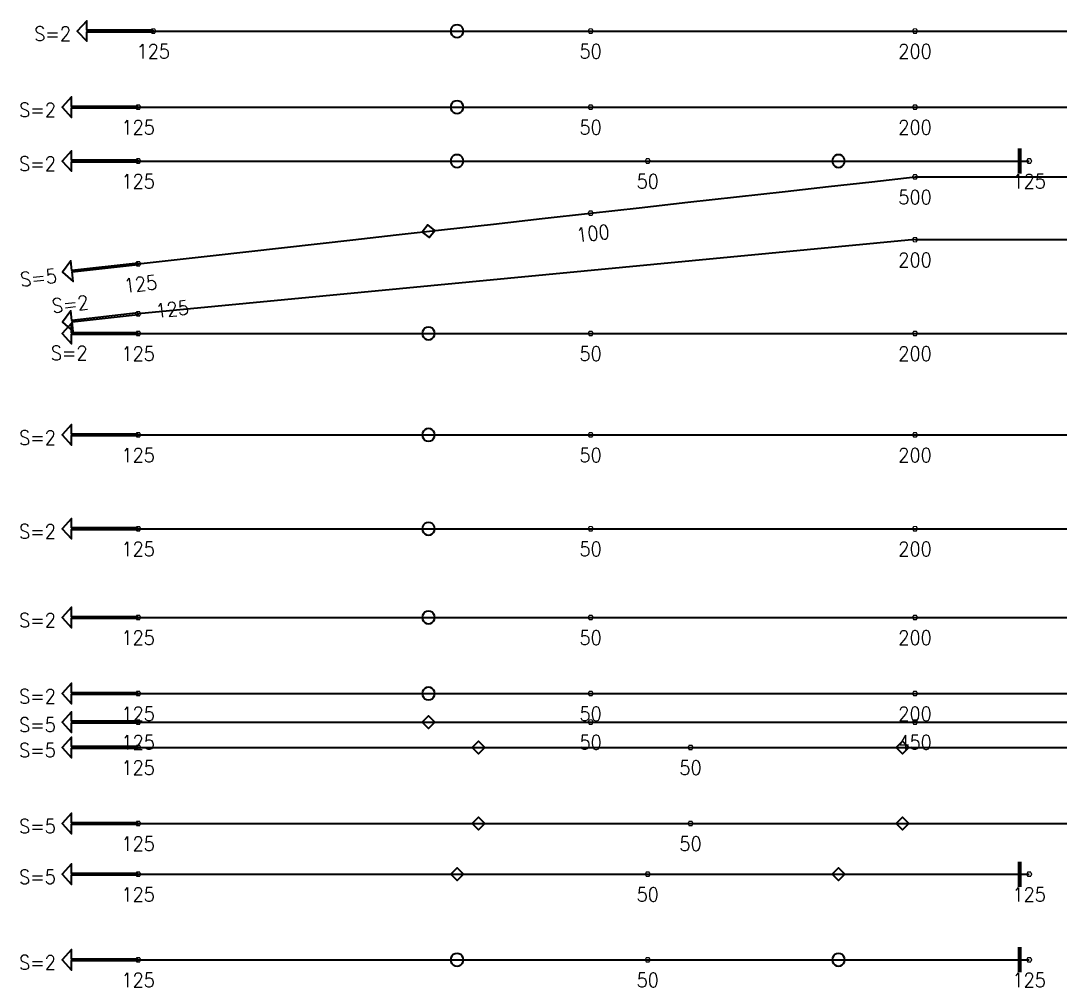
# Model space of a CAD drawing. Header units: millimetres. Extents: x 128150 to 589785, y -24154 to 43820.
# Drawn here: x 378549 to 394940, y 25468 to 40712 of the extents above; entities that cross this region are included whole.
import ezdxf

# ---------------------------------------------------------------- set-up
doc = ezdxf.new("R2010")
doc.units = ezdxf.units.MM
doc.layers.add('Current_plane_Column', color=7, linetype='Continuous', true_color=0x4b00ff)
doc.layers.add('NDC_S-TENDON', color=6, linetype='Continuous', lineweight=35)
doc.layers.add('NDC_S_ANNO', color=7, linetype='Continuous', lineweight=20)
doc.styles.get("Standard").update_dxf_attribs({"font": 'arial.ttf'})

# ---------------------------------------------------------------- blocks, each defined once
blk = doc.blocks.new('TDX')
at = {"layer": 'NDC_S-TENDON', "linetype": 'Continuous'}
for points, elevation in [([(-1962, 31062), (-3012, 31062), (-3012, 31212), (-3162, 31050), (-3012, 30888), (-3012, 31038), (-1962, 31038)], 64), ([(2728, 31050), (2732, 31019), (2747, 30991), (2769, 30969), (2797, 30955), (2828, 30950), (2858, 30955), (2886, 30969), (2908, 30991), (2923, 31019), (2928, 31050), (2923, 31081), (2908, 31109), (2886, 31131), (2858, 31145), (2828, 31150), (2797, 31145), (2769, 31131), (2747, 31109), (2732, 31081), (2728, 31050)], 21), ([(-2200, 29862), (-3250, 29862), (-3250, 30012), (-3400, 29850), (-3250, 29688), (-3250, 29838), (-2200, 29838)], 64), ([(2728, 29850), (2732, 29819), (2747, 29791), (2769, 29769), (2797, 29755), (2828, 29750), (2858, 29755), (2886, 29769), (2908, 29791), (2923, 29819), (2928, 29850), (2923, 29881), (2908, 29909), (2886, 29931), (2858, 29945), (2828, 29950), (2797, 29945), (2769, 29931), (2747, 29909), (2732, 29881), (2728, 29850)], 21), ([(-2200, 29012), (-3250, 29012), (-3250, 29162), (-3400, 29000), (-3250, 28838), (-3250, 28988), (-2200, 28988)], 24), ([(2728, 29000), (2732, 28969), (2747, 28941), (2769, 28919), (2797, 28905), (2828, 28900), (2858, 28905), (2886, 28919), (2908, 28941), (2923, 28969), (2928, 29000), (2923, 29031), (2908, 29059), (2886, 29081), (2858, 29095), (2828, 29100), (2797, 29095), (2769, 29081), (2747, 29059), (2732, 29031), (2728, 29000)], -19), ([(8743, 29000), (8747, 28969), (8762, 28941), (8784, 28919), (8812, 28905), (8843, 28900), (8873, 28905), (8901, 28919), (8923, 28941), (8938, 28969), (8943, 29000), (8938, 29031), (8923, 29059), (8901, 29081), (8873, 29095), (8843, 29100), (8812, 29095), (8784, 29081), (8762, 29059), (8747, 29031), (8743, 29000)], -19), ([(2278, 27880), (2389, 27792), (2477, 27902), (2366, 27991), (2278, 27880)], 2659), ([(-2201, 27391), (-3245, 27274), (-3262, 27423), (-3393, 27245), (-3225, 27101), (-3242, 27250), (-2199, 27367)], 2875), ([(-2201, 26603), (-3245, 26486), (-3262, 26635), (-3393, 26457), (-3225, 26313), (-3242, 26462), (-2199, 26579)], 2947), ([(-2200, 26292), (-3250, 26292), (-3250, 26442), (-3400, 26280), (-3250, 26118), (-3250, 26268), (-2200, 26268)], 2875), ([(2277, 26280), (2282, 26249), (2297, 26221), (2319, 26199), (2347, 26185), (2377, 26180), (2408, 26185), (2436, 26199), (2458, 26221), (2473, 26249), (2477, 26280), (2473, 26311), (2458, 26339), (2436, 26361), (2408, 26375), (2377, 26380), (2347, 26375), (2319, 26361), (2297, 26339), (2282, 26311), (2277, 26280)], 2832), ([(-2200, 24692), (-3250, 24692), (-3250, 24842), (-3400, 24680), (-3250, 24518), (-3250, 24668), (-2200, 24668)], 2875), ([(2277, 24680), (2282, 24649), (2297, 24621), (2319, 24599), (2347, 24585), (2377, 24580), (2408, 24585), (2436, 24599), (2458, 24621), (2473, 24649), (2477, 24680), (2473, 24711), (2458, 24739), (2436, 24761), (2408, 24775), (2377, 24780), (2347, 24775), (2319, 24761), (2297, 24739), (2282, 24711), (2277, 24680)], 2832), ([(-2200, 23212), (-3250, 23212), (-3250, 23362), (-3400, 23200), (-3250, 23038), (-3250, 23188), (-2200, 23188)], 2875), ([(2277, 23200), (2282, 23169), (2297, 23141), (2319, 23119), (2347, 23105), (2377, 23100), (2408, 23105), (2436, 23119), (2458, 23141), (2473, 23169), (2477, 23200), (2473, 23231), (2458, 23259), (2436, 23281), (2408, 23295), (2377, 23300), (2347, 23295), (2319, 23281), (2297, 23259), (2282, 23231), (2277, 23200)], 2832), ([(-2200, 21812), (-3250, 21812), (-3250, 21962), (-3400, 21800), (-3250, 21638), (-3250, 21788), (-2200, 21788)], 2875), ([(2277, 21800), (2282, 21769), (2297, 21741), (2319, 21719), (2347, 21705), (2377, 21700), (2408, 21705), (2436, 21719), (2458, 21741), (2473, 21769), (2477, 21800), (2473, 21831), (2458, 21859), (2436, 21881), (2408, 21895), (2377, 21900), (2347, 21895), (2319, 21881), (2297, 21859), (2282, 21831), (2277, 21800)], 2832), ([(-2200, 20612), (-3250, 20612), (-3250, 20762), (-3400, 20600), (-3250, 20438), (-3250, 20588), (-2200, 20588)], 2875), ([(2277, 20600), (2282, 20569), (2297, 20541), (2319, 20519), (2347, 20505), (2377, 20500), (2408, 20505), (2436, 20519), (2458, 20541), (2473, 20569), (2477, 20600), (2473, 20631), (2458, 20659), (2436, 20681), (2408, 20695), (2377, 20700), (2347, 20695), (2319, 20681), (2297, 20659), (2282, 20631), (2277, 20600)], 2832), ([(-2200, 20162), (-3250, 20162), (-3250, 20312), (-3400, 20150), (-3250, 19988), (-3250, 20138), (-2200, 20138)], 2875), ([(2277, 20150), (2377, 20050), (2477, 20150), (2377, 20250), (2277, 20150)], 2688), ([(-2200, 19762), (-3250, 19762), (-3250, 19912), (-3400, 19750), (-3250, 19588), (-3250, 19738), (-2200, 19738)], 2875), ([(3065, 19750), (3165, 19650), (3265, 19750), (3165, 19850), (3065, 19750)], 2688), ([(9755, 19750), (9855, 19650), (9955, 19750), (9855, 19850), (9755, 19750)], 2688), ([(-2200, 18562), (-3250, 18562), (-3250, 18712), (-3400, 18550), (-3250, 18388), (-3250, 18538), (-2200, 18538)], 2875), ([(3065, 18550), (3165, 18450), (3265, 18550), (3165, 18650), (3065, 18550)], 2688), ([(9755, 18550), (9855, 18450), (9955, 18550), (9855, 18650), (9755, 18550)], 2688), ([(-2200, 17762), (-3250, 17762), (-3250, 17912), (-3400, 17750), (-3250, 17588), (-3250, 17738), (-2200, 17738)], 2875), ([(2728, 17750), (2828, 17650), (2928, 17750), (2828, 17850), (2728, 17750)], 2688), ([(8743, 17750), (8843, 17650), (8943, 17750), (8843, 17850), (8743, 17750)], 2688), ([(-2200, 16412), (-3250, 16412), (-3250, 16562), (-3400, 16400), (-3250, 16238), (-3250, 16388), (-2200, 16388)], 2875), ([(2728, 16400), (2732, 16369), (2747, 16341), (2769, 16319), (2797, 16305), (2828, 16300), (2858, 16305), (2886, 16319), (2908, 16341), (2923, 16369), (2928, 16400), (2923, 16431), (2908, 16459), (2886, 16481), (2858, 16495), (2828, 16500), (2797, 16495), (2769, 16481), (2747, 16459), (2732, 16431), (2728, 16400)], 2832), ([(8743, 16400), (8747, 16369), (8762, 16341), (8784, 16319), (8812, 16305), (8843, 16300), (8873, 16305), (8901, 16319), (8923, 16341), (8938, 16369), (8943, 16400), (8938, 16431), (8923, 16459), (8901, 16481), (8873, 16495), (8843, 16500), (8812, 16495), (8784, 16481), (8762, 16459), (8747, 16431), (8743, 16400)], 2832)]:
    blk.add_lwpolyline(points, close=True, dxfattribs=dict(at, elevation=elevation))
for points, elevation in [([(-1922, 31050, 20, 20, 0), (-1942, 31085, 20, 20, 0), (-1982, 31085, 20, 20, 0), (-2002, 31050, 20, 20, 0), (-1982, 31015, 20, 20, 0), (-1942, 31015, 20, 20, 0)], 64), ([(-1922, 31050, 20, 20, 0), (-1942, 31085, 20, 20, 0), (-1982, 31085, 20, 20, 0), (-2002, 31050, 20, 20, 0), (-1982, 31015, 20, 20, 0), (-1942, 31015, 20, 20, 0)], 64), ([(4975, 31050, 20, 20, 0), (4955, 31085, 20, 20, 0), (4915, 31085, 20, 20, 0), (4895, 31050, 20, 20, 0), (4915, 31015, 20, 20, 0), (4955, 31015, 20, 20, 0)], 22), ([(4975, 31050, 20, 20, 0), (4955, 31085, 20, 20, 0), (4915, 31085, 20, 20, 0), (4895, 31050, 20, 20, 0), (4915, 31015, 20, 20, 0), (4955, 31015, 20, 20, 0)], 22), ([(10090, 31050, 20, 20, 0), (10070, 31085, 20, 20, 0), (10030, 31085, 20, 20, 0), (10010, 31050, 20, 20, 0), (10030, 31015, 20, 20, 0), (10070, 31015, 20, 20, 0)], 172), ([(10090, 31050, 20, 20, 0), (10070, 31085, 20, 20, 0), (10030, 31085, 20, 20, 0), (10010, 31050, 20, 20, 0), (10030, 31015, 20, 20, 0), (10070, 31015, 20, 20, 0)], 172), ([(10090, 31050, 20, 20, 0), (10070, 31085, 20, 20, 0), (10030, 31085, 20, 20, 0), (10010, 31050, 20, 20, 0), (10030, 31015, 20, 20, 0), (10070, 31015, 20, 20, 0)], 172), ([(10090, 31050, 20, 20, 0), (10070, 31085, 20, 20, 0), (10030, 31085, 20, 20, 0), (10010, 31050, 20, 20, 0), (10030, 31015, 20, 20, 0), (10070, 31015, 20, 20, 0)], 172), ([(-2160, 29850, 20, 20, 0), (-2180, 29885, 20, 20, 0), (-2220, 29885, 20, 20, 0), (-2240, 29850, 20, 20, 0), (-2220, 29815, 20, 20, 0), (-2180, 29815, 20, 20, 0)], 64), ([(-2160, 29850, 20, 20, 0), (-2180, 29885, 20, 20, 0), (-2220, 29885, 20, 20, 0), (-2240, 29850, 20, 20, 0), (-2220, 29815, 20, 20, 0), (-2180, 29815, 20, 20, 0)], 64), ([(4975, 29850, 20, 20, 0), (4955, 29885, 20, 20, 0), (4915, 29885, 20, 20, 0), (4895, 29850, 20, 20, 0), (4915, 29815, 20, 20, 0), (4955, 29815, 20, 20, 0)], 22), ([(4975, 29850, 20, 20, 0), (4955, 29885, 20, 20, 0), (4915, 29885, 20, 20, 0), (4895, 29850, 20, 20, 0), (4915, 29815, 20, 20, 0), (4955, 29815, 20, 20, 0)], 22), ([(10090, 29850, 20, 20, 0), (10070, 29885, 20, 20, 0), (10030, 29885, 20, 20, 0), (10010, 29850, 20, 20, 0), (10030, 29815, 20, 20, 0), (10070, 29815, 20, 20, 0)], 172), ([(10090, 29850, 20, 20, 0), (10070, 29885, 20, 20, 0), (10030, 29885, 20, 20, 0), (10010, 29850, 20, 20, 0), (10030, 29815, 20, 20, 0), (10070, 29815, 20, 20, 0)], 172), ([(10090, 29850, 20, 20, 0), (10070, 29885, 20, 20, 0), (10030, 29885, 20, 20, 0), (10010, 29850, 20, 20, 0), (10030, 29815, 20, 20, 0), (10070, 29815, 20, 20, 0)], 172), ([(10090, 29850, 20, 20, 0), (10070, 29885, 20, 20, 0), (10030, 29885, 20, 20, 0), (10010, 29850, 20, 20, 0), (10030, 29815, 20, 20, 0), (10070, 29815, 20, 20, 0)], 172), ([(-2160, 29000, 20, 20, 0), (-2180, 29035, 20, 20, 0), (-2220, 29035, 20, 20, 0), (-2240, 29000, 20, 20, 0), (-2220, 28965, 20, 20, 0), (-2180, 28965, 20, 20, 0)], 24), ([(-2160, 29000, 20, 20, 0), (-2180, 29035, 20, 20, 0), (-2220, 29035, 20, 20, 0), (-2240, 29000, 20, 20, 0), (-2220, 28965, 20, 20, 0), (-2180, 28965, 20, 20, 0)], 24), ([(5875, 29000, 20, 20, 0), (5855, 29035, 20, 20, 0), (5815, 29035, 20, 20, 0), (5795, 29000, 20, 20, 0), (5815, 28965, 20, 20, 0), (5855, 28965, 20, 20, 0)], -51), ([(5875, 29000, 20, 20, 0), (5855, 29035, 20, 20, 0), (5815, 29035, 20, 20, 0), (5795, 29000, 20, 20, 0), (5815, 28965, 20, 20, 0), (5855, 28965, 20, 20, 0)], -51), ([(11890, 29000, 20, 20, 0), (11870, 29035, 20, 20, 0), (11830, 29035, 20, 20, 0), (11810, 29000, 20, 20, 0), (11830, 28965, 20, 20, 0), (11870, 28965, 20, 20, 0)], 24), ([(11890, 29000, 20, 20, 0), (11870, 29035, 20, 20, 0), (11830, 29035, 20, 20, 0), (11810, 29000, 20, 20, 0), (11830, 28965, 20, 20, 0), (11870, 28965, 20, 20, 0)], 24), ([(10090, 28750, 20, 20, 0), (10070, 28785, 20, 20, 0), (10030, 28785, 20, 20, 0), (10010, 28750, 20, 20, 0), (10030, 28715, 20, 20, 0), (10070, 28715, 20, 20, 0)], 2900), ([(10090, 28750, 20, 20, 0), (10070, 28785, 20, 20, 0), (10030, 28785, 20, 20, 0), (10010, 28750, 20, 20, 0), (10030, 28715, 20, 20, 0), (10070, 28715, 20, 20, 0)], 2900), ([(10090, 28750, 20, 20, 0), (10070, 28785, 20, 20, 0), (10030, 28785, 20, 20, 0), (10010, 28750, 20, 20, 0), (10030, 28715, 20, 20, 0), (10070, 28715, 20, 20, 0)], 2900), ([(10090, 28750, 20, 20, 0), (10070, 28785, 20, 20, 0), (10030, 28785, 20, 20, 0), (10010, 28750, 20, 20, 0), (10030, 28715, 20, 20, 0), (10070, 28715, 20, 20, 0)], 2900), ([(4975, 28177, 20, 20, 0), (4955, 28212, 20, 20, 0), (4915, 28212, 20, 20, 0), (4895, 28177, 20, 20, 0), (4915, 28143, 20, 20, 0), (4955, 28143, 20, 20, 0)], 2500), ([(4975, 28177, 20, 20, 0), (4955, 28212, 20, 20, 0), (4915, 28212, 20, 20, 0), (4895, 28177, 20, 20, 0), (4915, 28143, 20, 20, 0), (4955, 28143, 20, 20, 0)], 2500), ([(10090, 27760, 20, 20, 0), (10070, 27794, 20, 20, 0), (10030, 27794, 20, 20, 0), (10010, 27760, 20, 20, 0), (10030, 27725, 20, 20, 0), (10070, 27725, 20, 20, 0)], 2950), ([(10090, 27760, 20, 20, 0), (10070, 27794, 20, 20, 0), (10030, 27794, 20, 20, 0), (10010, 27760, 20, 20, 0), (10030, 27725, 20, 20, 0), (10070, 27725, 20, 20, 0)], 2950), ([(10090, 27760, 20, 20, 0), (10070, 27794, 20, 20, 0), (10030, 27794, 20, 20, 0), (10010, 27760, 20, 20, 0), (10030, 27725, 20, 20, 0), (10070, 27725, 20, 20, 0)], 2950), ([(10090, 27760, 20, 20, 0), (10070, 27794, 20, 20, 0), (10030, 27794, 20, 20, 0), (10010, 27760, 20, 20, 0), (10030, 27725, 20, 20, 0), (10070, 27725, 20, 20, 0)], 2950), ([(-2160, 27379, 20, 20, 0), (-2180, 27414, 20, 20, 0), (-2220, 27414, 20, 20, 0), (-2240, 27379, 20, 20, 0), (-2220, 27344, 20, 20, 0), (-2180, 27344, 20, 20, 0)], 2875), ([(-2160, 27379, 20, 20, 0), (-2180, 27414, 20, 20, 0), (-2220, 27414, 20, 20, 0), (-2240, 27379, 20, 20, 0), (-2220, 27344, 20, 20, 0), (-2180, 27344, 20, 20, 0)], 2875), ([(-2160, 26591, 20, 20, 0), (-2180, 26626, 20, 20, 0), (-2220, 26626, 20, 20, 0), (-2240, 26591, 20, 20, 0), (-2220, 26556, 20, 20, 0), (-2180, 26556, 20, 20, 0)], 2947), ([(-2160, 26591, 20, 20, 0), (-2180, 26626, 20, 20, 0), (-2220, 26626, 20, 20, 0), (-2240, 26591, 20, 20, 0), (-2220, 26556, 20, 20, 0), (-2180, 26556, 20, 20, 0)], 2947), ([(-2160, 26280, 20, 20, 0), (-2180, 26315, 20, 20, 0), (-2220, 26315, 20, 20, 0), (-2240, 26280, 20, 20, 0), (-2220, 26245, 20, 20, 0), (-2180, 26245, 20, 20, 0)], 2875), ([(-2160, 26280, 20, 20, 0), (-2180, 26315, 20, 20, 0), (-2220, 26315, 20, 20, 0), (-2240, 26280, 20, 20, 0), (-2220, 26245, 20, 20, 0), (-2180, 26245, 20, 20, 0)], 2875), ([(4975, 26280, 20, 20, 0), (4955, 26315, 20, 20, 0), (4915, 26315, 20, 20, 0), (4895, 26280, 20, 20, 0), (4915, 26245, 20, 20, 0), (4955, 26245, 20, 20, 0)], 2800), ([(4975, 26280, 20, 20, 0), (4955, 26315, 20, 20, 0), (4915, 26315, 20, 20, 0), (4895, 26280, 20, 20, 0), (4915, 26245, 20, 20, 0), (4955, 26245, 20, 20, 0)], 2800), ([(10090, 26280, 20, 20, 0), (10070, 26315, 20, 20, 0), (10030, 26315, 20, 20, 0), (10010, 26280, 20, 20, 0), (10030, 26245, 20, 20, 0), (10070, 26245, 20, 20, 0)], 2950), ([(10090, 26280, 20, 20, 0), (10070, 26315, 20, 20, 0), (10030, 26315, 20, 20, 0), (10010, 26280, 20, 20, 0), (10030, 26245, 20, 20, 0), (10070, 26245, 20, 20, 0)], 2950), ([(10090, 26280, 20, 20, 0), (10070, 26315, 20, 20, 0), (10030, 26315, 20, 20, 0), (10010, 26280, 20, 20, 0), (10030, 26245, 20, 20, 0), (10070, 26245, 20, 20, 0)], 2950), ([(10090, 26280, 20, 20, 0), (10070, 26315, 20, 20, 0), (10030, 26315, 20, 20, 0), (10010, 26280, 20, 20, 0), (10030, 26245, 20, 20, 0), (10070, 26245, 20, 20, 0)], 2950), ([(-2160, 24680, 20, 20, 0), (-2180, 24715, 20, 20, 0), (-2220, 24715, 20, 20, 0), (-2240, 24680, 20, 20, 0), (-2220, 24645, 20, 20, 0), (-2180, 24645, 20, 20, 0)], 2875), ([(-2160, 24680, 20, 20, 0), (-2180, 24715, 20, 20, 0), (-2220, 24715, 20, 20, 0), (-2240, 24680, 20, 20, 0), (-2220, 24645, 20, 20, 0), (-2180, 24645, 20, 20, 0)], 2875), ([(4975, 24680, 20, 20, 0), (4955, 24715, 20, 20, 0), (4915, 24715, 20, 20, 0), (4895, 24680, 20, 20, 0), (4915, 24645, 20, 20, 0), (4955, 24645, 20, 20, 0)], 2800), ([(4975, 24680, 20, 20, 0), (4955, 24715, 20, 20, 0), (4915, 24715, 20, 20, 0), (4895, 24680, 20, 20, 0), (4915, 24645, 20, 20, 0), (4955, 24645, 20, 20, 0)], 2800), ([(10090, 24680, 20, 20, 0), (10070, 24715, 20, 20, 0), (10030, 24715, 20, 20, 0), (10010, 24680, 20, 20, 0), (10030, 24645, 20, 20, 0), (10070, 24645, 20, 20, 0)], 2950), ([(10090, 24680, 20, 20, 0), (10070, 24715, 20, 20, 0), (10030, 24715, 20, 20, 0), (10010, 24680, 20, 20, 0), (10030, 24645, 20, 20, 0), (10070, 24645, 20, 20, 0)], 2950), ([(10090, 24680, 20, 20, 0), (10070, 24715, 20, 20, 0), (10030, 24715, 20, 20, 0), (10010, 24680, 20, 20, 0), (10030, 24645, 20, 20, 0), (10070, 24645, 20, 20, 0)], 2950), ([(10090, 24680, 20, 20, 0), (10070, 24715, 20, 20, 0), (10030, 24715, 20, 20, 0), (10010, 24680, 20, 20, 0), (10030, 24645, 20, 20, 0), (10070, 24645, 20, 20, 0)], 2950), ([(-2160, 23200, 20, 20, 0), (-2180, 23235, 20, 20, 0), (-2220, 23235, 20, 20, 0), (-2240, 23200, 20, 20, 0), (-2220, 23165, 20, 20, 0), (-2180, 23165, 20, 20, 0)], 2875), ([(-2160, 23200, 20, 20, 0), (-2180, 23235, 20, 20, 0), (-2220, 23235, 20, 20, 0), (-2240, 23200, 20, 20, 0), (-2220, 23165, 20, 20, 0), (-2180, 23165, 20, 20, 0)], 2875), ([(4975, 23200, 20, 20, 0), (4955, 23235, 20, 20, 0), (4915, 23235, 20, 20, 0), (4895, 23200, 20, 20, 0), (4915, 23165, 20, 20, 0), (4955, 23165, 20, 20, 0)], 2800), ([(4975, 23200, 20, 20, 0), (4955, 23235, 20, 20, 0), (4915, 23235, 20, 20, 0), (4895, 23200, 20, 20, 0), (4915, 23165, 20, 20, 0), (4955, 23165, 20, 20, 0)], 2800), ([(10090, 23200, 20, 20, 0), (10070, 23235, 20, 20, 0), (10030, 23235, 20, 20, 0), (10010, 23200, 20, 20, 0), (10030, 23165, 20, 20, 0), (10070, 23165, 20, 20, 0)], 2950), ([(10090, 23200, 20, 20, 0), (10070, 23235, 20, 20, 0), (10030, 23235, 20, 20, 0), (10010, 23200, 20, 20, 0), (10030, 23165, 20, 20, 0), (10070, 23165, 20, 20, 0)], 2950), ([(10090, 23200, 20, 20, 0), (10070, 23235, 20, 20, 0), (10030, 23235, 20, 20, 0), (10010, 23200, 20, 20, 0), (10030, 23165, 20, 20, 0), (10070, 23165, 20, 20, 0)], 2950), ([(10090, 23200, 20, 20, 0), (10070, 23235, 20, 20, 0), (10030, 23235, 20, 20, 0), (10010, 23200, 20, 20, 0), (10030, 23165, 20, 20, 0), (10070, 23165, 20, 20, 0)], 2950), ([(-2160, 21800, 20, 20, 0), (-2180, 21835, 20, 20, 0), (-2220, 21835, 20, 20, 0), (-2240, 21800, 20, 20, 0), (-2220, 21765, 20, 20, 0), (-2180, 21765, 20, 20, 0)], 2875), ([(-2160, 21800, 20, 20, 0), (-2180, 21835, 20, 20, 0), (-2220, 21835, 20, 20, 0), (-2240, 21800, 20, 20, 0), (-2220, 21765, 20, 20, 0), (-2180, 21765, 20, 20, 0)], 2875), ([(4975, 21800, 20, 20, 0), (4955, 21835, 20, 20, 0), (4915, 21835, 20, 20, 0), (4895, 21800, 20, 20, 0), (4915, 21765, 20, 20, 0), (4955, 21765, 20, 20, 0)], 2800), ([(4975, 21800, 20, 20, 0), (4955, 21835, 20, 20, 0), (4915, 21835, 20, 20, 0), (4895, 21800, 20, 20, 0), (4915, 21765, 20, 20, 0), (4955, 21765, 20, 20, 0)], 2800), ([(10090, 21800, 20, 20, 0), (10070, 21835, 20, 20, 0), (10030, 21835, 20, 20, 0), (10010, 21800, 20, 20, 0), (10030, 21765, 20, 20, 0), (10070, 21765, 20, 20, 0)], 2950), ([(10090, 21800, 20, 20, 0), (10070, 21835, 20, 20, 0), (10030, 21835, 20, 20, 0), (10010, 21800, 20, 20, 0), (10030, 21765, 20, 20, 0), (10070, 21765, 20, 20, 0)], 2950), ([(10090, 21800, 20, 20, 0), (10070, 21835, 20, 20, 0), (10030, 21835, 20, 20, 0), (10010, 21800, 20, 20, 0), (10030, 21765, 20, 20, 0), (10070, 21765, 20, 20, 0)], 2950), ([(10090, 21800, 20, 20, 0), (10070, 21835, 20, 20, 0), (10030, 21835, 20, 20, 0), (10010, 21800, 20, 20, 0), (10030, 21765, 20, 20, 0), (10070, 21765, 20, 20, 0)], 2950), ([(-2160, 20600, 20, 20, 0), (-2180, 20635, 20, 20, 0), (-2220, 20635, 20, 20, 0), (-2240, 20600, 20, 20, 0), (-2220, 20565, 20, 20, 0), (-2180, 20565, 20, 20, 0)], 2875), ([(-2160, 20600, 20, 20, 0), (-2180, 20635, 20, 20, 0), (-2220, 20635, 20, 20, 0), (-2240, 20600, 20, 20, 0), (-2220, 20565, 20, 20, 0), (-2180, 20565, 20, 20, 0)], 2875), ([(4975, 20600, 20, 20, 0), (4955, 20635, 20, 20, 0), (4915, 20635, 20, 20, 0), (4895, 20600, 20, 20, 0), (4915, 20565, 20, 20, 0), (4955, 20565, 20, 20, 0)], 2800), ([(4975, 20600, 20, 20, 0), (4955, 20635, 20, 20, 0), (4915, 20635, 20, 20, 0), (4895, 20600, 20, 20, 0), (4915, 20565, 20, 20, 0), (4955, 20565, 20, 20, 0)], 2800), ([(10090, 20600, 20, 20, 0), (10070, 20635, 20, 20, 0), (10030, 20635, 20, 20, 0), (10010, 20600, 20, 20, 0), (10030, 20565, 20, 20, 0), (10070, 20565, 20, 20, 0)], 2950), ([(10090, 20600, 20, 20, 0), (10070, 20635, 20, 20, 0), (10030, 20635, 20, 20, 0), (10010, 20600, 20, 20, 0), (10030, 20565, 20, 20, 0), (10070, 20565, 20, 20, 0)], 2950), ([(10090, 20600, 20, 20, 0), (10070, 20635, 20, 20, 0), (10030, 20635, 20, 20, 0), (10010, 20600, 20, 20, 0), (10030, 20565, 20, 20, 0), (10070, 20565, 20, 20, 0)], 2950), ([(10090, 20600, 20, 20, 0), (10070, 20635, 20, 20, 0), (10030, 20635, 20, 20, 0), (10010, 20600, 20, 20, 0), (10030, 20565, 20, 20, 0), (10070, 20565, 20, 20, 0)], 2950), ([(-2160, 20150, 20, 20, 0), (-2180, 20185, 20, 20, 0), (-2220, 20185, 20, 20, 0), (-2240, 20150, 20, 20, 0), (-2220, 20115, 20, 20, 0), (-2180, 20115, 20, 20, 0)], 2875), ([(-2160, 20150, 20, 20, 0), (-2180, 20185, 20, 20, 0), (-2220, 20185, 20, 20, 0), (-2240, 20150, 20, 20, 0), (-2220, 20115, 20, 20, 0), (-2180, 20115, 20, 20, 0)], 2875), ([(4975, 20150, 20, 20, 0), (4955, 20185, 20, 20, 0), (4915, 20185, 20, 20, 0), (4895, 20150, 20, 20, 0), (4915, 20115, 20, 20, 0), (4955, 20115, 20, 20, 0)], 2550), ([(4975, 20150, 20, 20, 0), (4955, 20185, 20, 20, 0), (4915, 20185, 20, 20, 0), (4895, 20150, 20, 20, 0), (4915, 20115, 20, 20, 0), (4955, 20115, 20, 20, 0)], 2550), ([(10090, 20150, 20, 20, 0), (10070, 20185, 20, 20, 0), (10030, 20185, 20, 20, 0), (10010, 20150, 20, 20, 0), (10030, 20115, 20, 20, 0), (10070, 20115, 20, 20, 0)], 2950), ([(10090, 20150, 20, 20, 0), (10070, 20185, 20, 20, 0), (10030, 20185, 20, 20, 0), (10010, 20150, 20, 20, 0), (10030, 20115, 20, 20, 0), (10070, 20115, 20, 20, 0)], 2950), ([(10090, 20150, 20, 20, 0), (10070, 20185, 20, 20, 0), (10030, 20185, 20, 20, 0), (10010, 20150, 20, 20, 0), (10030, 20115, 20, 20, 0), (10070, 20115, 20, 20, 0)], 2950), ([(10090, 20150, 20, 20, 0), (10070, 20185, 20, 20, 0), (10030, 20185, 20, 20, 0), (10010, 20150, 20, 20, 0), (10030, 20115, 20, 20, 0), (10070, 20115, 20, 20, 0)], 2950), ([(-2160, 19750, 20, 20, 0), (-2180, 19785, 20, 20, 0), (-2220, 19785, 20, 20, 0), (-2240, 19750, 20, 20, 0), (-2220, 19715, 20, 20, 0), (-2180, 19715, 20, 20, 0)], 2875), ([(-2160, 19750, 20, 20, 0), (-2180, 19785, 20, 20, 0), (-2220, 19785, 20, 20, 0), (-2240, 19750, 20, 20, 0), (-2220, 19715, 20, 20, 0), (-2180, 19715, 20, 20, 0)], 2875), ([(6550, 19750, 20, 20, 0), (6530, 19785, 20, 20, 0), (6490, 19785, 20, 20, 0), (6470, 19750, 20, 20, 0), (6490, 19715, 20, 20, 0), (6530, 19715, 20, 20, 0)], 2550), ([(6550, 19750, 20, 20, 0), (6530, 19785, 20, 20, 0), (6490, 19785, 20, 20, 0), (6470, 19750, 20, 20, 0), (6490, 19715, 20, 20, 0), (6530, 19715, 20, 20, 0)], 2550), ([(-2160, 18550, 20, 20, 0), (-2180, 18585, 20, 20, 0), (-2220, 18585, 20, 20, 0), (-2240, 18550, 20, 20, 0), (-2220, 18515, 20, 20, 0), (-2180, 18515, 20, 20, 0)], 2875), ([(-2160, 18550, 20, 20, 0), (-2180, 18585, 20, 20, 0), (-2220, 18585, 20, 20, 0), (-2240, 18550, 20, 20, 0), (-2220, 18515, 20, 20, 0), (-2180, 18515, 20, 20, 0)], 2875), ([(6550, 18550, 20, 20, 0), (6530, 18585, 20, 20, 0), (6490, 18585, 20, 20, 0), (6470, 18550, 20, 20, 0), (6490, 18515, 20, 20, 0), (6530, 18515, 20, 20, 0)], 2550), ([(6550, 18550, 20, 20, 0), (6530, 18585, 20, 20, 0), (6490, 18585, 20, 20, 0), (6470, 18550, 20, 20, 0), (6490, 18515, 20, 20, 0), (6530, 18515, 20, 20, 0)], 2550), ([(-2160, 17750, 20, 20, 0), (-2180, 17785, 20, 20, 0), (-2220, 17785, 20, 20, 0), (-2240, 17750, 20, 20, 0), (-2220, 17715, 20, 20, 0), (-2180, 17715, 20, 20, 0)], 2875), ([(-2160, 17750, 20, 20, 0), (-2180, 17785, 20, 20, 0), (-2220, 17785, 20, 20, 0), (-2240, 17750, 20, 20, 0), (-2220, 17715, 20, 20, 0), (-2180, 17715, 20, 20, 0)], 2875), ([(5875, 17750, 20, 20, 0), (5855, 17785, 20, 20, 0), (5815, 17785, 20, 20, 0), (5795, 17750, 20, 20, 0), (5815, 17715, 20, 20, 0), (5855, 17715, 20, 20, 0)], 2550), ([(5875, 17750, 20, 20, 0), (5855, 17785, 20, 20, 0), (5815, 17785, 20, 20, 0), (5795, 17750, 20, 20, 0), (5815, 17715, 20, 20, 0), (5855, 17715, 20, 20, 0)], 2550), ([(11890, 17750, 20, 20, 0), (11870, 17785, 20, 20, 0), (11830, 17785, 20, 20, 0), (11810, 17750, 20, 20, 0), (11830, 17715, 20, 20, 0), (11870, 17715, 20, 20, 0)], 2875), ([(11890, 17750, 20, 20, 0), (11870, 17785, 20, 20, 0), (11830, 17785, 20, 20, 0), (11810, 17750, 20, 20, 0), (11830, 17715, 20, 20, 0), (11870, 17715, 20, 20, 0)], 2875), ([(-2160, 16400, 20, 20, 0), (-2180, 16435, 20, 20, 0), (-2220, 16435, 20, 20, 0), (-2240, 16400, 20, 20, 0), (-2220, 16365, 20, 20, 0), (-2180, 16365, 20, 20, 0)], 2875), ([(-2160, 16400, 20, 20, 0), (-2180, 16435, 20, 20, 0), (-2220, 16435, 20, 20, 0), (-2240, 16400, 20, 20, 0), (-2220, 16365, 20, 20, 0), (-2180, 16365, 20, 20, 0)], 2875), ([(5875, 16400, 20, 20, 0), (5855, 16435, 20, 20, 0), (5815, 16435, 20, 20, 0), (5795, 16400, 20, 20, 0), (5815, 16365, 20, 20, 0), (5855, 16365, 20, 20, 0)], 2800), ([(5875, 16400, 20, 20, 0), (5855, 16435, 20, 20, 0), (5815, 16435, 20, 20, 0), (5795, 16400, 20, 20, 0), (5815, 16365, 20, 20, 0), (5855, 16365, 20, 20, 0)], 2800), ([(11890, 16400, 20, 20, 0), (11870, 16435, 20, 20, 0), (11830, 16435, 20, 20, 0), (11810, 16400, 20, 20, 0), (11830, 16365, 20, 20, 0), (11870, 16365, 20, 20, 0)], 2875), ([(11890, 16400, 20, 20, 0), (11870, 16435, 20, 20, 0), (11830, 16435, 20, 20, 0), (11810, 16400, 20, 20, 0), (11830, 16365, 20, 20, 0), (11870, 16365, 20, 20, 0)], 2875)]:
    blk.add_lwpolyline(points, format="xyseb", close=True, dxfattribs=dict(at, elevation=elevation))
for points, elevation in [([(11700, 28800, 60, 60, 0), (11700, 29200, 60, 60, 0)], 24), ([(11700, 17550, 60, 60, 0), (11700, 17950, 60, 60, 0)], 2875), ([(11700, 16200, 60, 60, 0), (11700, 16600, 60, 60, 0)], 2875)]:
    blk.add_lwpolyline(points, format="xyseb", dxfattribs=dict(at, elevation=elevation))
at = {"layer": 'NDC_S-TENDON', "linetype": 'Continuous', "elevation": 2947}
blk.add_lwpolyline([(10050, 27762), (-2200, 26591)], dxfattribs=at)
at = {"layer": 'NDC_S-TENDON', "linetype": 'Continuous'}
for points in [[(-1962, 31050, -10145), (622, 31050, 60), (1424, 31050, 50), (2226, 31050, 34), (3128, 31050, 14), (4031, 31050, 0), (4933, 31050, -8), (5835, 31050, -11), (6737, 31050, -8), (7640, 31050, 0), (8542, 31050, 14), (9444, 31050, 34), (10246, 31050, 50), (11048, 31050, 60), (30668, 31050, 63)], [(10050, 31050, 172), (10744, 31050, 165), (11437, 31050, 145), (12130, 31050, 112), (13170, 31050, 62), (14210, 31050, 32), (15250, 31050, 22), (16290, 31050, 32), (17330, 31050, 62), (18370, 31050, 112), (19064, 31050, 145), (19757, 31050, 165), (20450, 31050, 172)], [(-2200, 29850, -9939), (622, 29850, 60), (1424, 29850, 50), (2226, 29850, 34), (3128, 29850, 14), (4031, 29850, 0), (4933, 29850, -8), (5835, 29850, -11), (6737, 29850, -8), (7640, 29850, 0), (8542, 29850, 14), (9444, 29850, 34), (10246, 29850, 50), (11048, 29850, 60), (43845, 29850, 63)], [(10050, 29850, 172), (10744, 29850, 165), (11437, 29850, 145), (12130, 29850, 112), (13170, 29850, 62), (14210, 29850, 32), (15250, 29850, 22), (16290, 29850, 32), (17330, 29850, 62), (18370, 29850, 112), (19064, 29850, 145), (19757, 29850, 165), (20450, 29850, 172)], [(-2200, 29000, -2875), (622, 29000, 21), (1424, 29000, 11), (2226, 29000, -6), (3128, 29000, -26), (4031, 29000, -40), (4933, 29000, -48), (5835, 29000, -51), (6737, 29000, -48), (7640, 29000, -40), (8542, 29000, -26), (9444, 29000, -6), (10246, 29000, 11), (11048, 29000, 21), (11850, 29000, 24)], [(-2200, 27379, 3262), (-1018, 27511, 3007), (1184, 27758, 2808), (1866, 27834, 2725), (2633, 27920, 2627), (3401, 28006, 2556), (4168, 28092, 2514), (4935, 28177, 2500), (5702, 28263, 2515), (6470, 28349, 2560), (7237, 28435, 2635), (8004, 28521, 2740), (8686, 28597, 2829), (9368, 28674, 2882), (10050, 28750, 2900)], [(10050, 28750, 2900), (10743, 28750, 2882), (11437, 28750, 2829), (12130, 28751, 2740), (12910, 28751, 2635), (13690, 28751, 2560), (14470, 28751, 2515), (15250, 28751, 2500), (16030, 28752, 2515), (16810, 28752, 2560), (17590, 28752, 2635), (18370, 28752, 2740), (19063, 28752, 2829), (19757, 28753, 2882), (20450, 28753, 2900)], [(10050, 27760, 2950), (10743, 27760, 2943), (11437, 27760, 2923), (12130, 27760, 2890), (12910, 27760, 2851), (13690, 27760, 2822), (14470, 27761, 2806), (15250, 27761, 2800), (16030, 27761, 2806), (16810, 27761, 2822), (17590, 27762, 2851), (18370, 27762, 2890), (19063, 27762, 2923), (19757, 27762, 2943), (20450, 27762, 2950)], [(-2200, 26280, 0), (-1018, 26280, -3), (1184, 26280, 2862), (1866, 26280, 2845), (2633, 26280, 2825), (3401, 26280, 2811), (4168, 26280, 2803), (4935, 26280, 2800), (5702, 26280, 2806), (6470, 26280, 2822), (7237, 26280, 2851), (8004, 26280, 2890), (8686, 26280, 2923), (9368, 26280, 2943), (10050, 26280, 2950)], [(10050, 26280, 2950), (10743, 26280, 2943), (11437, 26280, 2923), (12130, 26280, 2890), (13170, 26280, 2840), (14210, 26280, 2810), (15250, 26280, 2800), (16290, 26280, 2810), (17330, 26280, 2840), (18370, 26280, 2890), (19063, 26280, 2923), (19757, 26280, 2943), (20450, 26280, 2950)], [(-2200, 24680, 0), (502, 24680, 2872), (1184, 24680, 2862), (1866, 24680, 2845), (2633, 24680, 2825), (3401, 24680, 2811), (4168, 24680, 2803), (4935, 24680, 2800), (5702, 24680, 2806), (6470, 24680, 2822), (7237, 24680, 2851), (8004, 24680, 2890), (8686, 24680, 2923), (9368, 24680, 2943), (10050, 24680, 2950)], [(10050, 24680, 2950), (10743, 24680, 2943), (11437, 24680, 2923), (12130, 24680, 2890), (13170, 24680, 2840), (14210, 24680, 2810), (15250, 24680, 2800), (16290, 24680, 2810), (17330, 24680, 2840), (18370, 24680, 2890), (19063, 24680, 2923), (19757, 24680, 2943), (20450, 24680, 2950)], [(-2200, 23200, 0), (502, 23200, 2872), (1184, 23200, 2862), (1866, 23200, 2845), (2633, 23200, 2825), (3401, 23200, 2811), (4168, 23200, 2803), (4935, 23200, 2800), (5702, 23200, 2806), (6470, 23200, 2822), (7237, 23200, 2851), (8004, 23200, 2890), (8686, 23200, 2923), (9368, 23200, 2943), (10050, 23200, 2950)], [(10050, 23200, 2950), (10743, 23200, 2943), (11437, 23200, 2923), (12130, 23200, 2890), (13170, 23200, 2840), (14210, 23200, 2810), (15250, 23200, 2800), (16290, 23200, 2810), (17330, 23200, 2840), (18370, 23200, 2890), (19063, 23200, 2923), (19757, 23200, 2943), (20450, 23200, 2950)], [(-2200, 21800, 0), (502, 21800, 2872), (1184, 21800, 2862), (1866, 21800, 2845), (2633, 21800, 2825), (3401, 21800, 2811), (4168, 21800, 2803), (4935, 21800, 2800), (5702, 21800, 2806), (6470, 21800, 2822), (7237, 21800, 2851), (8004, 21800, 2890), (8686, 21800, 2923), (9368, 21800, 2943), (10050, 21800, 2950)], [(10050, 21800, 2950), (10743, 21800, 2943), (11437, 21800, 2923), (12130, 21800, 2890), (13170, 21800, 2840), (14210, 21800, 2810), (15250, 21800, 2800), (16290, 21800, 2810), (17330, 21800, 2840), (18370, 21800, 2890), (19063, 21800, 2923), (19757, 21800, 2943), (20450, 21800, 2950)], [(-2200, 20600, 0), (502, 20600, 2872), (1184, 20600, 2862), (1866, 20600, 2845), (2633, 20600, 2825), (3401, 20600, 2811), (4168, 20600, 2803), (4935, 20600, 2800), (5702, 20600, 2806), (6470, 20600, 2822), (7237, 20600, 2851), (8004, 20600, 2890), (8686, 20600, 2923), (9368, 20600, 2943), (10050, 20600, 2950)], [(10050, 20600, 2950), (10743, 20600, 2943), (11437, 20600, 2923), (12130, 20600, 2890), (13170, 20600, 2840), (14210, 20600, 2810), (15250, 20600, 2800), (16290, 20600, 2810), (17330, 20600, 2840), (18370, 20600, 2890), (19063, 20600, 2923), (19757, 20600, 2943), (20450, 20600, 2950)], [(-2200, 20150, 0), (502, 20150, 2861), (1184, 20150, 2817), (1866, 20150, 2745), (2633, 20150, 2660), (3401, 20150, 2599), (4168, 20150, 2562), (4935, 20150, 2550), (5702, 20150, 2565), (6470, 20150, 2610), (7237, 20150, 2685), (8004, 20150, 2790), (8686, 20150, 2879), (9368, 20150, 2932), (10050, 20150, 2950)], [(10050, 20150, 2950), (10743, 20150, 2932), (11437, 20150, 2879), (12130, 20150, 2790), (13170, 20150, 2657), (14210, 20150, 2577), (15250, 20150, 2550), (16290, 20150, 2577), (17330, 20150, 2657), (18370, 20150, 2790), (19063, 20150, 2879), (19757, 20150, 2932), (20450, 20150, 2950)], [(-2200, 19750, 0), (712, 19750, 2861), (1604, 19750, 2817), (2496, 19750, 2745), (3500, 19750, 2660), (4503, 19750, 2599), (5507, 19750, 2562), (6510, 19750, 2550), (7514, 19750, 2562), (8517, 19750, 2599), (9521, 19750, 2660), (10524, 19750, 2745), (11416, 19750, 2817), (12308, 19750, 2861), (13200, 19750, 2875)], [(-2200, 18550, 0), (712, 18550, 2861), (1604, 18550, 2817), (2496, 18550, 2745), (3500, 18550, 2660), (4503, 18550, 2599), (5507, 18550, 2562), (6510, 18550, 2550), (7514, 18550, 2562), (8517, 18550, 2599), (9521, 18550, 2660), (10524, 18550, 2745), (11416, 18550, 2817), (12308, 18550, 2861), (13200, 18550, 2875)], [(-2200, 17750, 0), (622, 17750, 2861), (1424, 17750, 2817), (2226, 17750, 2745), (3128, 17750, 2660), (4031, 17750, 2599), (4933, 17750, 2562), (5835, 17750, 2550), (6737, 17750, 2562), (7640, 17750, 2599), (8542, 17750, 2660), (9444, 17750, 2745), (10246, 17750, 2817), (11048, 17750, 2861), (11850, 17750, 2875)], [(-2200, 16400, 0), (622, 16400, 2872), (1424, 16400, 2862), (2226, 16400, 2845), (3128, 16400, 2825), (4031, 16400, 2811), (4933, 16400, 2803), (5835, 16400, 2800), (6737, 16400, 2803), (7640, 16400, 2811), (8542, 16400, 2825), (9444, 16400, 2845), (10246, 16400, 2862), (11048, 16400, 2872), (11850, 16400, 2875)]]:
    blk.add_polyline3d(points, dxfattribs=at)
at = {"layer": 'NDC_S_ANNO', "linetype": 'Continuous', "char_height": 225, "attachment_point": 5, "line_spacing_factor": 0.75}
for s, insert in [('\\FSTANDARD.shx;S=2', (-3549, 31007, -10020)), ('\\FSTANDARD.shx;125', (-1962, 30730, -10145)), ('\\FSTANDARD.shx;50', (4935, 30730, 22)), ('\\FSTANDARD.shx;200', (10050, 30730, 172)), ('\\FSTANDARD.shx;S=2', (-3787, 29807, -9814)), ('\\FSTANDARD.shx;125', (-2200, 29530, -9939)), ('\\FSTANDARD.shx;50', (4935, 29530, 22)), ('\\FSTANDARD.shx;200', (10050, 29530, 172)), ('\\FSTANDARD.shx;S=2', (-3788, 28957, -2750)), ('\\FSTANDARD.shx;125', (-2200, 28680, -2875)), ('\\FSTANDARD.shx;50', (5835, 28680, -51)), ('\\FSTANDARD.shx;125', (11850, 28680, 24)), ('\\FSTANDARD.shx;S=2', (-3288, 25973, 125)), ('\\FSTANDARD.shx;125', (-2200, 25960)), ('\\FSTANDARD.shx;50', (4935, 25960, 2800)), ('\\FSTANDARD.shx;200', (10050, 25960, 2950)), ('\\FSTANDARD.shx;S=2', (-3788, 24637, 125)), ('\\FSTANDARD.shx;125', (-2200, 24360)), ('\\FSTANDARD.shx;50', (4935, 24360, 2800)), ('\\FSTANDARD.shx;200', (10050, 24360, 2950)), ('\\FSTANDARD.shx;S=2', (-3788, 23157, 125)), ('\\FSTANDARD.shx;125', (-2200, 22880)), ('\\FSTANDARD.shx;50', (4935, 22880, 2800)), ('\\FSTANDARD.shx;200', (10050, 22880, 2950)), ('\\FSTANDARD.shx;S=2', (-3788, 21757, 125)), ('\\FSTANDARD.shx;125', (-2200, 21480)), ('\\FSTANDARD.shx;50', (4935, 21480, 2800)), ('\\FSTANDARD.shx;200', (10050, 21480, 2950)), ('\\FSTANDARD.shx;S=2', (-3788, 20557, 125)), ('\\FSTANDARD.shx;125', (-2200, 20280)), ('\\FSTANDARD.shx;50', (4935, 20280, 2800)), ('\\FSTANDARD.shx;200', (10050, 20280, 2950)), ('\\FSTANDARD.shx;S=5', (-3788, 20107, 125)), ('\\FSTANDARD.shx;125', (-2200, 19830)), ('\\FSTANDARD.shx;50', (4935, 19830, 2550)), ('\\FSTANDARD.shx;450', (10050, 19830, 2950)), ('\\FSTANDARD.shx;S=5', (-3788, 19707, 125)), ('\\FSTANDARD.shx;125', (-2200, 19430)), ('\\FSTANDARD.shx;50', (6510, 19430, 2550)), ('\\FSTANDARD.shx;S=5', (-3788, 18508, 125)), ('\\FSTANDARD.shx;125', (-2200, 18230)), ('\\FSTANDARD.shx;50', (6510, 18230, 2550)), ('\\FSTANDARD.shx;S=5', (-3788, 17708, 125)), ('\\FSTANDARD.shx;125', (-2200, 17430)), ('\\FSTANDARD.shx;50', (5835, 17430, 2550)), ('\\FSTANDARD.shx;125', (11850, 17430, 2875)), ('\\FSTANDARD.shx;S=2', (-3788, 16358, 125)), ('\\FSTANDARD.shx;125', (-2200, 16080)), ('\\FSTANDARD.shx;50', (5835, 16080, 2800)), ('\\FSTANDARD.shx;125', (11850, 16080, 2875))]:
    blk.add_mtext(s, dxfattribs=dict(at, insert=insert))
for s, insert, rotation in [('\\FSTANDARD.shx;500', (10050, 28430, 2900), 0.0155), ('\\FSTANDARD.shx;100', (4971, 27859, 2500), 6.3865), ('\\FSTANDARD.shx;200', (10050, 27440, 2950), 0.0155), ('\\FSTANDARD.shx;S=5', (-3773, 27160, 3387), 6.3865), ('\\FSTANDARD.shx;125', (-2164, 27061, 3262), 6.3865), ('\\FSTANDARD.shx;S=2', (-3273, 26743, 2992), 6.3865), ('\\FSTANDARD.shx;125', (-1664, 26665, 2867), 6.3865)]:
    blk.add_mtext(s, dxfattribs=dict(at, insert=insert, rotation=rotation))

msp = doc.modelspace()

# ---------------------------------------------------------------- block references
at = {"layer": 'Current_plane_Column'}
msp.add_blockref('TDX', (382600, 9500), dxfattribs=at)

doc.saveas('drawing.dxf')
